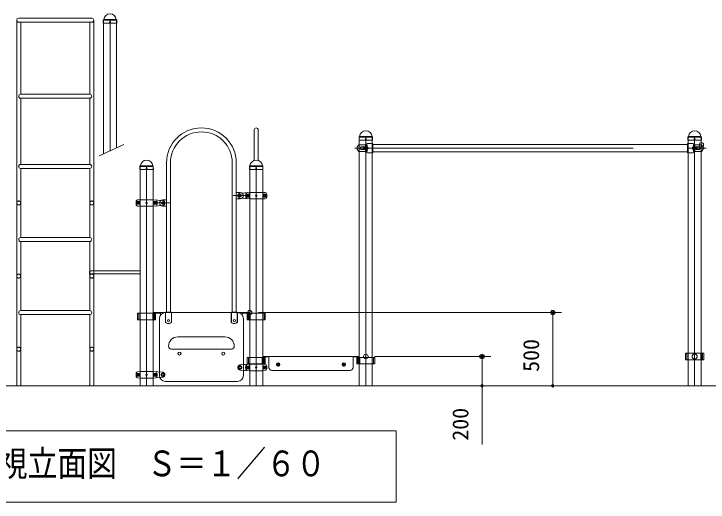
# Model space of a CAD drawing. Units: millimetres on the paper, scale 1:60. Extents: x 0 to 420, y -297 to 594.
# Drawn here: x 294.9 to 374, y 163.1 to 218.7 of the extents above; entities that cross this region are included whole.
import ezdxf
from ezdxf.enums import TextEntityAlignment as Align

# ---------------------------------------------------------------- set-up
doc = ezdxf.new("R2010")
doc.units = ezdxf.units.MM
doc.header["$PDMODE"] = 32
doc.header["$PDSIZE"] = 0.5
doc.linetypes.add('USER1', pattern=[50.8, 31.75, -6.35, 6.35, -6.35])
doc.linetypes.add('USER2', pattern=[19.05, 12.7, -6.35])
doc.layers.add('LY_1', color=7, linetype='Continuous', lineweight=18)
doc.styles.add('ＭＳ ゴシック', font='')
doc.styles.get('ＭＳ ゴシック').set_extended_font_data('MS Gothic')

# ---------------------------------------------------------------- blocks, each defined once
blk = doc.blocks.new('-000-_DOTSMALL')
at = {"color": 7, "linetype": 'Continuous', "lineweight": 9}
blk.add_circle((0, 0), 0.0625, dxfattribs=at)
blk.add_circle((0, 0), 0.0625, dxfattribs=at)

msp = doc.modelspace()

# ---------------------------------------------------------------- linework, layer by layer
at = {"layer": 'LY_1', "lineweight": 9}
for p, q in [((295.189, 176.341), (295.189, 218.007)), ((295.189, 217.781), (303.976, 217.781)), ((295.416, 218.234), (303.749, 218.234)), ((295.642, 217.781), (295.642, 209.567)), ((303.522, 217.781), (303.522, 209.567)), ((303.976, 176.341), (303.976, 218.007)), ((305.058, 217.666), (305.065, 217.996)), ((305.086, 218.044), (305.104, 218.063)), ((305.09, 218.007), (305.09, 202.767)), ((306.579, 218.044), (306.561, 218.063)), ((306.575, 218.007), (306.575, 203.45)), ((306.607, 217.666), (306.6, 217.996)), ((305.058, 217.666), (305.066, 217.657)), ((306.598, 217.657), (305.066, 217.657)), ((306.598, 217.657), (306.607, 217.666)), ((295.642, 209.567), (303.522, 209.567)), ((295.642, 201.567), (295.642, 209.114)), ((295.642, 209.114), (303.522, 209.114)), ((303.522, 201.567), (303.522, 209.114)), ((322.272, 202.024), (322.272, 205.507)), ((322.726, 202.024), (322.726, 205.507)), ((334.225, 204.332), (334.232, 204.663)), ((334.225, 204.332), (334.233, 204.324)), ((335.765, 204.324), (334.233, 204.324)), ((334.252, 204.711), (334.271, 204.729)), ((334.257, 204.674), (334.257, 176.341)), ((335.746, 204.711), (335.728, 204.729)), ((335.742, 204.674), (335.742, 176.341)), ((335.765, 204.324), (335.773, 204.332)), ((335.773, 204.332), (335.766, 204.663)), ((371.725, 204.332), (371.732, 204.663)), ((371.725, 204.332), (371.733, 204.324)), ((373.265, 204.324), (371.733, 204.324)), ((371.752, 204.711), (371.771, 204.729)), ((371.757, 204.674), (371.757, 176.341)), ((373.246, 204.711), (373.228, 204.729)), ((373.242, 204.674), (373.242, 176.341)), ((373.265, 204.324), (373.273, 204.332)), ((373.273, 204.332), (373.266, 204.663)), ((334.054, 203.591), (334.049, 203.591)), ((334.231, 203.799), (334.941, 203.799)), ((334.73, 203.577), (334.445, 203.592)), ((334.73, 203.577), (334.73, 203.271)), ((334.974, 203.766), (334.974, 203.082)), ((335.142, 203.799), (335.042, 203.799)), ((335.042, 203.799), (335.042, 203.049)), ((335.142, 203.799), (335.142, 203.049)), ((335.142, 203.574), (335.158, 203.574)), ((335.812, 203.966), (335.208, 203.966)), ((335.242, 203.491), (335.242, 203.357)), ((335.812, 203.966), (335.812, 202.882)), ((335.812, 203.829), (371.687, 203.829)), ((371.687, 203.966), (372.29, 203.966)), ((371.687, 203.966), (371.687, 202.882)), ((372.257, 203.491), (372.257, 203.357)), ((372.357, 203.574), (372.34, 203.574)), ((372.357, 203.799), (372.457, 203.799)), ((372.357, 203.799), (372.357, 203.049)), ((372.457, 203.799), (372.457, 203.049)), ((372.524, 203.766), (372.524, 203.082)), ((373.268, 203.799), (372.557, 203.799)), ((372.769, 203.577), (373.053, 203.592)), ((372.769, 203.577), (372.769, 203.271)), ((373.444, 203.591), (373.449, 203.591)), ((334.054, 203.257), (334.049, 203.257)), ((334.232, 203.049), (334.941, 203.049)), ((334.73, 203.271), (334.445, 203.256)), ((335.142, 203.049), (335.042, 203.049)), ((335.142, 203.274), (335.158, 203.274)), ((335.812, 202.882), (335.208, 202.882)), ((335.812, 203.019), (371.687, 203.019)), ((371.687, 202.882), (372.29, 202.882)), ((372.357, 203.274), (372.34, 203.274)), ((372.357, 203.049), (372.457, 203.049)), ((373.266, 203.049), (372.557, 203.049)), ((372.769, 203.271), (373.053, 203.256)), ((373.444, 203.257), (373.449, 203.257)), ((295.642, 201.567), (303.522, 201.567)), ((295.642, 201.114), (303.522, 201.114)), ((295.642, 193.234), (295.642, 201.114)), ((303.522, 193.234), (303.522, 201.114)), ((309.225, 200.999), (309.232, 201.33)), ((309.252, 201.378), (309.271, 201.396)), ((309.257, 201.341), (309.257, 176.341)), ((310.746, 201.378), (310.728, 201.396)), ((310.742, 201.341), (310.742, 176.341)), ((310.773, 200.999), (310.766, 201.33)), ((312.272, 184.727), (312.272, 201.757)), ((312.726, 184.727), (312.726, 201.758)), ((319.772, 184.727), (319.772, 201.758)), ((320.226, 184.727), (320.226, 201.757)), ((321.725, 200.999), (321.732, 201.33)), ((321.752, 201.378), (321.771, 201.396)), ((321.757, 201.341), (321.757, 176.341)), ((323.246, 201.378), (323.228, 201.396)), ((323.242, 201.341), (323.242, 176.341)), ((323.273, 200.999), (323.266, 201.33)), ((309.225, 200.999), (309.233, 200.991)), ((310.765, 200.991), (309.233, 200.991)), ((310.765, 200.991), (310.773, 200.999)), ((321.725, 200.999), (321.733, 200.991)), ((323.265, 200.991), (321.733, 200.991)), ((323.265, 200.991), (323.273, 200.999)), ((320.666, 198.374), (320.226, 198.374)), ((321.732, 198.382), (321.207, 198.336)), ((323.266, 198.382), (321.732, 198.382)), ((323.266, 198.382), (323.529, 198.359)), ((309.232, 197.549), (308.969, 197.526)), ((309.232, 197.549), (310.766, 197.549)), ((310.766, 197.549), (311.291, 197.503)), ((311.832, 197.541), (312.272, 197.541)), ((320.666, 197.641), (320.225, 197.641)), ((321.732, 197.632), (321.207, 197.678)), ((323.266, 197.632), (321.732, 197.632)), ((323.266, 197.632), (323.529, 197.655)), ((309.232, 196.799), (308.969, 196.822)), ((309.232, 196.799), (310.766, 196.799)), ((310.766, 196.799), (311.291, 196.845)), ((311.832, 196.807), (312.273, 196.807)), ((295.642, 193.234), (303.522, 193.234)), ((295.642, 192.781), (303.522, 192.781)), ((295.642, 184.901), (295.642, 192.781)), ((303.522, 184.901), (303.522, 192.781)), ((303.476, 189.189), (303.476, 189.339)), ((309.257, 189.422), (303.559, 189.422)), ((309.257, 189.106), (303.559, 189.106)), ((295.642, 184.901), (303.522, 184.901)), ((311.582, 184.621), (308.969, 184.621)), ((308.969, 184.621), (308.969, 183.871)), ((309.107, 184.621), (309.107, 183.871)), ((310.695, 184.621), (310.695, 183.871)), ((310.742, 184.674), (311.457, 184.674)), ((310.851, 184.621), (310.851, 183.871)), ((310.9, 184.621), (310.9, 183.871)), ((311.029, 184.621), (311.029, 183.871)), ((311.457, 184.674), (321.041, 184.674)), ((311.582, 184.396), (311.582, 184.674)), ((312.149, 183.585), (312.149, 184.674)), ((312.166, 184.727), (312.832, 184.727)), ((312.166, 183.591), (312.166, 184.727)), ((312.832, 183.591), (312.832, 184.727)), ((312.849, 183.585), (312.849, 184.674)), ((319.649, 183.585), (319.649, 184.674)), ((320.332, 184.727), (319.666, 184.727)), ((319.666, 183.591), (319.666, 184.727)), ((320.332, 183.591), (320.332, 184.727)), ((320.349, 183.585), (320.349, 184.674)), ((320.916, 184.396), (320.916, 184.674)), ((320.916, 184.621), (323.529, 184.621)), ((321.041, 184.674), (321.757, 184.674)), ((321.469, 184.621), (321.469, 183.871)), ((321.598, 184.621), (321.598, 183.871)), ((321.648, 184.621), (321.648, 183.871)), ((321.804, 184.621), (321.804, 183.871)), ((323.391, 184.621), (323.391, 183.871)), ((323.529, 184.621), (323.529, 183.871)), ((295.642, 184.447), (303.522, 184.447)), ((295.642, 176.341), (295.642, 184.447)), ((303.522, 176.341), (303.522, 184.447)), ((311.029, 183.871), (308.969, 183.871)), ((311.457, 177.507), (311.457, 184.007)), ((321.041, 177.507), (321.041, 184.007)), ((321.469, 183.871), (323.529, 183.871)), ((318.932, 181.907), (313.566, 181.907)), ((319.666, 180.507), (312.832, 180.507)), ((373.529, 180.049), (371.469, 180.049)), ((371.469, 180.049), (371.469, 179.299)), ((371.607, 180.049), (371.607, 179.299)), ((373.195, 180.049), (373.195, 179.299)), ((373.351, 180.049), (373.351, 179.299)), ((373.4, 180.049), (373.4, 179.299)), ((373.529, 180.049), (373.529, 179.299)), ((321.469, 179.574), (321.469, 178.824)), ((323.529, 179.574), (321.469, 179.574)), ((321.607, 179.574), (321.607, 178.824)), ((323.195, 179.574), (323.195, 178.824)), ((323.242, 179.674), (323.957, 179.674)), ((323.242, 179.636), (323.957, 179.636)), ((323.351, 179.574), (323.351, 178.824)), ((323.4, 179.574), (323.4, 178.824)), ((323.529, 179.574), (323.529, 178.824)), ((323.957, 179.624), (323.957, 178.424)), ((324.007, 179.674), (333.491, 179.674)), ((334.257, 179.674), (333.541, 179.674)), ((334.257, 179.636), (333.541, 179.636)), ((333.541, 179.624), (333.541, 178.424)), ((333.969, 179.574), (333.969, 178.824)), ((333.969, 179.574), (336.029, 179.574)), ((334.098, 179.574), (334.098, 178.824)), ((334.148, 179.574), (334.148, 178.824)), ((334.304, 179.574), (334.304, 178.824)), ((335.891, 179.574), (335.891, 178.824)), ((336.029, 179.574), (336.029, 178.824)), ((373.529, 179.299), (371.469, 179.299)), ((321.732, 178.799), (321.207, 178.753)), ((323.529, 178.824), (321.469, 178.824)), ((323.266, 178.799), (321.732, 178.799)), ((323.266, 178.799), (323.529, 178.776)), ((324.932, 178.796), (324.999, 178.834)), ((324.932, 178.796), (324.932, 178.719)), ((324.932, 178.719), (324.999, 178.68)), ((324.999, 178.834), (325.066, 178.796)), ((324.999, 178.68), (325.066, 178.719)), ((325.066, 178.796), (325.066, 178.719)), ((332.432, 178.796), (332.499, 178.834)), ((332.432, 178.796), (332.432, 178.719)), ((332.432, 178.719), (332.499, 178.68)), ((332.499, 178.834), (332.566, 178.796)), ((332.499, 178.68), (332.566, 178.719)), ((332.566, 178.796), (332.566, 178.719)), ((333.969, 178.824), (336.029, 178.824)), ((309.232, 177.966), (308.969, 177.943)), ((309.232, 177.966), (310.766, 177.966)), ((310.766, 177.966), (311.291, 177.92)), ((321.732, 178.049), (321.207, 178.095)), ((323.266, 178.049), (321.732, 178.049)), ((323.266, 178.049), (323.529, 178.072)), ((324.291, 178.091), (328.749, 178.091)), ((328.749, 178.091), (333.207, 178.091)), ((309.232, 177.216), (308.969, 177.239)), ((309.232, 177.216), (310.766, 177.216)), ((310.766, 177.216), (311.291, 177.262)), ((320.374, 176.841), (312.124, 176.841)), ((378.308, 176.341), (247.827, 176.341))]:
    msp.add_line(p, q, dxfattribs=at)
at = {"layer": 'LY_1'}
for p, q in [((306.577, 218.016), (305.088, 218.016)), ((306.547, 218.074), (305.121, 218.074)), ((335.744, 204.682), (334.255, 204.682)), ((335.713, 204.741), (334.287, 204.741)), ((373.244, 204.682), (371.755, 204.682)), ((373.213, 204.741), (371.787, 204.741)), ((304.58, 202.532), (307.422, 203.839)), ((310.744, 201.349), (309.255, 201.349)), ((310.713, 201.407), (309.287, 201.407)), ((323.244, 201.349), (321.755, 201.349)), ((323.213, 201.407), (321.787, 201.407)), ((321.695, 198.161), (321.387, 198.161)), ((321.387, 197.853), (321.387, 198.161)), ((323.303, 198.161), (323.612, 198.161)), ((323.612, 197.853), (323.612, 198.161)), ((309.195, 197.328), (308.887, 197.328)), ((308.887, 197.02), (308.887, 197.328)), ((310.803, 197.328), (311.112, 197.328)), ((311.112, 197.02), (311.112, 197.328)), ((321.695, 197.853), (321.387, 197.853)), ((323.303, 197.853), (323.612, 197.853)), ((309.195, 197.02), (308.887, 197.02)), ((310.803, 197.02), (311.112, 197.02)), ((322.757, 184.674), (357.312, 184.674)), ((356.312, 176.341), (356.312, 184.674)), ((335.999, 179.674), (349.25, 179.674)), ((348.25, 176.341), (348.25, 179.674)), ((321.695, 178.578), (321.387, 178.578)), ((321.387, 178.27), (321.387, 178.578)), ((321.695, 178.27), (321.387, 178.27)), ((323.303, 178.578), (323.612, 178.578)), ((323.303, 178.27), (323.612, 178.27)), ((323.612, 178.27), (323.612, 178.578)), ((309.195, 177.745), (308.887, 177.745)), ((308.887, 177.437), (308.887, 177.745)), ((309.195, 177.437), (308.887, 177.437)), ((310.803, 177.745), (311.112, 177.745)), ((310.803, 177.437), (311.112, 177.437)), ((311.112, 177.437), (311.112, 177.745)), ((348.25, 169.66), (348.25, 176.341)), ((338.467, 171.209), (287.667, 171.209)), ((338.467, 163.076), (338.467, 171.209)), ((287.667, 163.076), (338.467, 163.076))]:
    msp.add_line(p, q, dxfattribs=at)
at = {"layer": 'LY_1', "linetype": 'USER1'}
for p, q in [((305.832, 218.007), (305.832, 203.108)), ((334.999, 204.674), (334.999, 176.341)), ((372.499, 204.674), (372.499, 176.341)), ((333.732, 203.424), (373.803, 203.424)), ((309.999, 201.341), (309.999, 176.341)), ((322.499, 201.341), (322.499, 176.341)), ((321.271, 198.007), (319.853, 198.007)), ((311.227, 197.174), (312.646, 197.174))]:
    msp.add_line(p, q, dxfattribs=at)
at = {"layer": 'LY_1', "linetype": 'USER2'}
for p, q in [((334.249, 203.782), (334.249, 203.066)), ((334.725, 203.341), (334.725, 203.507)), ((334.725, 203.507), (335.142, 203.507)), ((334.866, 203.57), (334.73, 203.577)), ((334.741, 203.566), (334.741, 203.282)), ((334.874, 203.566), (334.741, 203.566)), ((334.874, 203.561), (334.874, 203.287)), ((334.974, 203.524), (334.874, 203.524)), ((335.142, 203.524), (335.042, 203.524)), ((372.357, 203.524), (372.457, 203.524)), ((372.773, 203.507), (372.357, 203.507)), ((372.524, 203.524), (372.624, 203.524)), ((372.624, 203.566), (372.757, 203.566)), ((372.624, 203.561), (372.624, 203.287)), ((372.632, 203.57), (372.769, 203.577)), ((372.757, 203.566), (372.757, 203.282)), ((372.773, 203.341), (372.773, 203.507)), ((373.249, 203.782), (373.249, 203.066)), ((334.725, 203.341), (335.142, 203.341)), ((334.866, 203.278), (334.73, 203.271)), ((334.874, 203.282), (334.741, 203.282)), ((334.974, 203.324), (334.874, 203.324)), ((335.142, 203.324), (335.042, 203.324)), ((372.773, 203.341), (372.357, 203.341)), ((372.357, 203.324), (372.457, 203.324)), ((372.524, 203.324), (372.624, 203.324)), ((372.624, 203.282), (372.757, 203.282)), ((372.632, 203.278), (372.769, 203.271)), ((321.207, 198.336), (320.682, 198.298)), ((321.749, 198.366), (321.749, 197.649)), ((323.249, 198.366), (323.249, 197.649)), ((309.249, 197.532), (309.249, 196.816)), ((310.749, 197.532), (310.749, 196.816)), ((311.291, 197.503), (311.816, 197.464)), ((321.207, 197.678), (320.682, 197.717)), ((311.291, 196.845), (311.816, 196.884)), ((312.832, 184.674), (312.291, 184.674)), ((320.207, 184.674), (319.666, 184.674)), ((321.207, 178.753), (320.682, 178.714)), ((321.749, 178.782), (321.749, 178.066)), ((323.249, 178.782), (323.249, 178.066)), ((309.249, 177.949), (309.249, 177.232)), ((310.749, 177.949), (310.749, 177.232)), ((311.291, 177.92), (311.816, 177.881)), ((321.207, 178.095), (320.682, 178.134)), ((311.291, 177.262), (311.816, 177.3))]:
    msp.add_line(p, q, dxfattribs=at)
at = {"layer": 'LY_1', "lineweight": 9}
for centre, radius in [((305.832, 217.791), 0.05), ((334.999, 204.457), 0.05), ((372.499, 204.457), 0.05), ((309.999, 201.124), 0.05), ((322.499, 201.124), 0.05), ((312.499, 183.757), 0.125), ((319.999, 183.757), 0.125), ((313.749, 180.007), 0.175), ((318.749, 180.007), 0.175), ((324.999, 178.757), 0.175), ((332.499, 178.757), 0.175), ((320.666, 178.424), 0.208), ((320.666, 178.424), 0.125), ((311.832, 177.591), 0.208), ((311.832, 177.591), 0.125)]:
    msp.add_circle(centre, radius, dxfattribs=at)
at = {"layer": 'LY_1', "linetype": 'USER2'}
for centre, radius in [((320.666, 198.007), 0.125), ((295.416, 197.174), 0.227), ((303.749, 197.174), 0.227), ((311.832, 197.174), 0.125), ((295.416, 188.841), 0.227), ((303.749, 188.841), 0.227), ((295.416, 180.507), 0.227), ((303.749, 180.507), 0.227), ((372.499, 179.674), 0.283), ((320.666, 178.424), 0.125), ((324.999, 178.757), 0.104), ((332.499, 178.757), 0.104), ((311.832, 177.591), 0.125)]:
    msp.add_circle(centre, radius, dxfattribs=at)
at = {"layer": 'LY_1'}
for centre, radius in [((321.541, 198.007), 0.154), ((321.541, 198.007), 0.0833), ((322.499, 198.007), 0.0833), ((323.457, 198.007), 0.154), ((323.457, 198.007), 0.0833), ((309.041, 197.174), 0.154), ((309.041, 197.174), 0.0833), ((309.999, 197.174), 0.0833), ((310.957, 197.174), 0.154), ((310.957, 197.174), 0.0833), ((324.999, 178.757), 0.2), ((332.499, 178.757), 0.2), ((321.541, 178.424), 0.154), ((321.541, 178.424), 0.0833), ((322.499, 178.424), 0.0833), ((323.457, 178.424), 0.154), ((323.457, 178.424), 0.0833), ((324.999, 178.757), 0.0917), ((332.499, 178.757), 0.0917), ((309.041, 177.591), 0.154), ((309.041, 177.591), 0.0833), ((309.999, 177.591), 0.0833), ((310.957, 177.591), 0.154), ((310.957, 177.591), 0.0833)]:
    msp.add_circle(centre, radius, dxfattribs=at)
at = {"layer": 'LY_1', "lineweight": 9}
for centre, radius, start, end in [((305.832, 218.007), 0.72, 90, 173.3676), ((305.832, 218.007), 0.72, 6.6324, 90), ((295.416, 218.007), 0.227, 90, 270), ((303.749, 218.007), 0.227, 270, 90), ((305.135, 217.995), 0.07, 135, 178.99605), ((305.071, 218.096), 0.0467, 315, 353.3676), ((306.594, 218.096), 0.0467, 186.6324, 225), ((306.53, 217.995), 0.07, 1.00395, 45), ((295.642, 209.341), 0.227, 90, 270), ((303.522, 209.341), 0.227, 270, 90), ((316.249, 201.757), 3.977, 0, 180), ((316.249, 201.757), 3.523, 0, 180), ((322.499, 205.507), 0.227, 0, 180), ((334.999, 204.674), 0.72, 90, 173.3676), ((334.999, 204.674), 0.72, 6.6324, 90), ((372.499, 204.674), 0.72, 90, 173.3676), ((372.499, 204.674), 0.72, 6.6324, 90), ((334.302, 204.662), 0.07, 135, 178.99605), ((334.238, 204.762), 0.0467, 315, 353.3676), ((335.761, 204.762), 0.0467, 186.6324, 225), ((335.697, 204.662), 0.07, 1.00395, 45), ((371.802, 204.662), 0.07, 135, 178.99605), ((371.738, 204.762), 0.0467, 315, 353.3676), ((373.261, 204.762), 0.0467, 186.6324, 225), ((373.197, 204.662), 0.07, 1.00395, 45), ((334.249, 203.424), 0.267, 143.1301, 216.8699), ((334.249, 203.424), 0.25, 154.44159, 205.55841), ((335.076, 203.028), 1.167, 140.22094, 154.44159), ((334.049, 203.574), 0.0167, 90, 143.1301), ((334.231, 203.732), 0.0667, 90, 140.22094), ((334.608, 203.424), 0.232, 154.69944, 205.30056), ((335.454, 203.024), 1.167, 151.38495, 154.69944), ((334.444, 203.575), 0.0167, 87, 151.38495), ((334.941, 203.766), 0.0333, 0, 90), ((335.208, 203.799), 0.167, 90, 180), ((335.158, 203.491), 0.0833, 0, 90), ((372.34, 203.491), 0.0833, 90, 180), ((372.29, 203.799), 0.167, 0, 90), ((372.557, 203.766), 0.0333, 90, 180), ((373.054, 203.575), 0.0167, 28.61505, 93), ((372.044, 203.024), 1.167, 25.30055, 28.61505), ((372.89, 203.424), 0.232, 334.69945, 25.30055), ((373.268, 203.732), 0.0667, 39.77906, 90), ((372.422, 203.028), 1.167, 25.55841, 39.77906), ((373.449, 203.574), 0.0167, 36.8699, 90), ((373.249, 203.424), 0.267, 323.1301, 36.8699), ((373.249, 203.424), 0.25, 334.44159, 25.55841), ((335.076, 203.819), 1.167, 205.55841, 219.77906), ((334.049, 203.274), 0.0167, 216.8699, 270), ((334.231, 203.116), 0.0667, 219.77906, 270), ((335.454, 203.824), 1.167, 205.30056, 208.61505), ((334.444, 203.273), 0.0167, 208.61505, 273), ((334.941, 203.082), 0.0333, 270, 0), ((335.208, 203.049), 0.167, 180, 270), ((335.158, 203.357), 0.0833, 270, 0), ((372.34, 203.357), 0.0833, 180, 270), ((372.29, 203.049), 0.167, 270, 0), ((372.557, 203.082), 0.0333, 180, 270), ((373.054, 203.273), 0.0167, 267, 331.38495), ((372.044, 203.824), 1.167, 331.38495, 334.69945), ((373.268, 203.116), 0.0667, 270, 320.22094), ((372.422, 203.819), 1.167, 320.22094, 334.44159), ((373.449, 203.274), 0.0167, 270, 323.1301), ((309.999, 201.341), 0.72, 90, 173.3676), ((309.999, 201.341), 0.72, 6.6324, 90), ((322.499, 201.341), 0.72, 90, 173.3676), ((322.499, 201.341), 0.72, 6.6324, 90), ((295.642, 201.341), 0.227, 90, 270), ((303.522, 201.341), 0.227, 270, 90), ((309.302, 201.328), 0.07, 135, 178.99605), ((309.238, 201.429), 0.0467, 315, 353.3676), ((310.761, 201.429), 0.0467, 186.6324, 225), ((310.697, 201.328), 0.07, 1.00395, 45), ((321.802, 201.328), 0.07, 135, 178.99605), ((321.738, 201.429), 0.0467, 315, 353.3676), ((323.261, 201.429), 0.0467, 186.6324, 225), ((323.197, 201.328), 0.07, 1.00395, 45), ((320.666, 198.007), 0.367, 270, 90), ((322.124, 198.007), 0.833, 163.80375, 196.19625), ((321.484, 198.193), 0.167, 95, 163.80375), ((323.514, 198.193), 0.167, 16.19625, 85), ((322.874, 198.007), 0.833, 343.80375, 16.19625), ((309.624, 197.174), 0.833, 163.80375, 196.19625), ((308.984, 197.36), 0.167, 95, 163.80375), ((311.014, 197.36), 0.167, 16.19625, 85), ((310.374, 197.174), 0.833, 343.80375, 16.19625), ((311.832, 197.174), 0.367, 90, 270), ((321.484, 197.821), 0.167, 196.19625, 265), ((323.514, 197.821), 0.167, 275, 343.80375), ((308.984, 196.988), 0.167, 196.19625, 265), ((311.014, 196.988), 0.167, 275, 343.80375), ((295.642, 193.007), 0.227, 90, 270), ((303.522, 193.007), 0.227, 270, 90), ((303.559, 189.339), 0.0833, 90, 180), ((303.559, 189.189), 0.0833, 180, 270), ((295.642, 184.674), 0.227, 90, 270), ((303.522, 184.674), 0.227, 270, 90), ((312.124, 184.007), 0.667, 90, 180), ((320.374, 184.007), 0.667, 0, 90), ((312.499, 183.841), 0.433, 216.12893, 323.87107), ((312.499, 183.841), 0.417, 216.8699, 323.1301), ((319.999, 183.841), 0.433, 216.12893, 323.87107), ((319.999, 183.841), 0.417, 216.8699, 323.1301), ((313.566, 180.841), 1.067, 90, 180), ((318.932, 180.841), 1.067, 0, 90), ((312.832, 180.841), 0.333, 180, 270), ((319.666, 180.841), 0.333, 270, 0), ((324.007, 179.624), 0.05, 90, 180), ((333.491, 179.624), 0.05, 0, 90), ((322.124, 178.424), 0.833, 163.80375, 196.19625), ((321.484, 178.61), 0.167, 95, 163.80375), ((321.484, 178.238), 0.167, 196.19625, 265), ((323.514, 178.61), 0.167, 16.19625, 85), ((323.514, 178.238), 0.167, 275, 343.80375), ((322.874, 178.424), 0.833, 343.80375, 16.19625), ((324.291, 178.424), 0.333, 180, 270), ((333.207, 178.424), 0.333, 270, 0), ((309.624, 177.591), 0.833, 163.80375, 196.19625), ((308.984, 177.777), 0.167, 95, 163.80375), ((308.984, 177.405), 0.167, 196.19625, 265), ((311.014, 177.777), 0.167, 16.19625, 85), ((311.014, 177.405), 0.167, 275, 343.80375), ((310.374, 177.591), 0.833, 343.80375, 16.19625), ((312.124, 177.507), 0.667, 180, 270), ((320.374, 177.507), 0.667, 270, 0)]:
    msp.add_arc(centre, radius, start, end, dxfattribs=at)
at = {"layer": 'LY_1', "linetype": 'USER2'}
for centre, radius, start, end in [((334.232, 203.782), 0.0167, 0, 91.98888), ((334.866, 203.561), 0.0083, 0, 88), ((372.632, 203.561), 0.0083, 92, 180), ((373.266, 203.782), 0.0167, 88.01112, 180), ((334.232, 203.066), 0.0167, 270, 0), ((334.866, 203.287), 0.0083, 272, 0), ((372.632, 203.287), 0.0083, 180, 268), ((373.266, 203.066), 0.0167, 180, 270), ((320.707, 198.007), 0.291, 95, 265), ((321.732, 198.366), 0.0167, 0, 91.98888), ((310.766, 197.532), 0.0167, 88.01112, 180), ((311.791, 197.174), 0.291, 275, 85), ((321.732, 197.649), 0.0167, 270, 0), ((310.766, 196.816), 0.0167, 180, 270), ((320.207, 183.841), 0.833, 81.37307, 90), ((320.707, 178.424), 0.291, 95, 265), ((321.732, 178.782), 0.0167, 0, 91.98888), ((310.766, 177.949), 0.0167, 88.01112, 180), ((311.791, 177.591), 0.291, 275, 85), ((321.732, 178.066), 0.0167, 270, 0), ((310.766, 177.232), 0.0167, 180, 270)]:
    msp.add_arc(centre, radius, start, end, dxfattribs=at)
at = {"layer": 'LY_1'}
for centre, start, end in [((319.561, 198.007), 355.87048, 4.12952), ((325.437, 198.007), 175.87048, 184.12952), ((307.061, 197.174), 355.87048, 4.12952), ((312.937, 197.174), 175.87048, 184.12952), ((319.561, 178.424), 355.87048, 4.12952), ((325.437, 178.424), 175.87048, 184.12952), ((307.061, 177.591), 355.87048, 4.12952), ((312.937, 177.591), 175.87048, 184.12952)]:
    msp.add_arc(centre, 2.139, start, end, dxfattribs=at)
for p in [(373.268, 203.799), (321.757, 184.674), (356.312, 184.674), (334.999, 179.674), (348.25, 179.674)]:
    msp.add_point(p, dxfattribs=at)

# ---------------------------------------------------------------- block references
at = {"layer": 'LY_1', "xscale": 2.32, "yscale": 2.32}
for p, rotation in [((356.312, 184.674), 90), ((348.25, 179.674), 90), ((348.25, 176.341), 270), ((356.312, 176.341), 270)]:
    msp.add_blockref('-000-_DOTSMALL', p, dxfattribs=dict(at, rotation=rotation))

# ---------------------------------------------------------------- texts
at = {"layer": 'LY_1', "style": 'ＭＳ ゴシック'}
for s, p in [('500', (355.312, 177.924)), ('200', (347.25, 170.077))]:
    msp.add_text(s, height=1.833, rotation=90, dxfattribs=at).set_placement(p, align=Align.BOTTOM_LEFT)
at = {"layer": 'LY_1', "style": 'ＭＳ ゴシック', "width": 0.85}
msp.add_text('Ｄ視立面図\u3000Ｓ＝１／６０', height=2.933, dxfattribs=at).set_placement((289.623, 165.142), align=Align.BOTTOM_LEFT)

doc.saveas('drawing.dxf')
